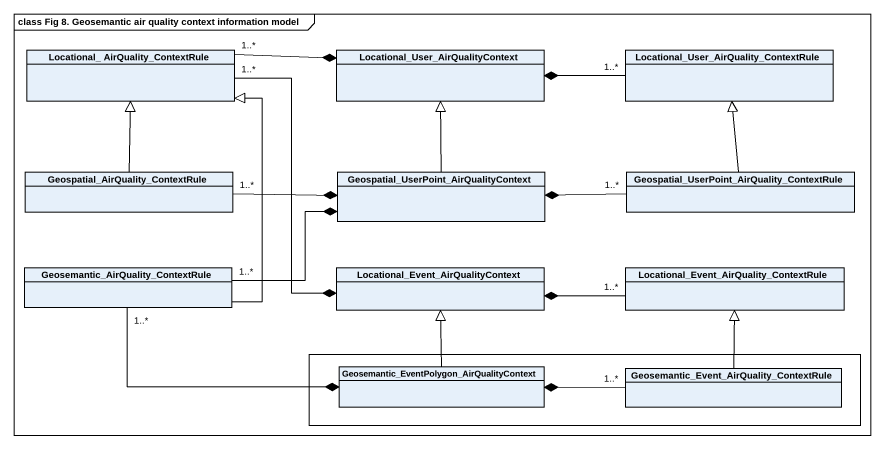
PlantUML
@startuml
mainframe class Fig 8. Geosemantic air quality context information model
hide circle
hide empty members
class "Locational_ AirQuality_ContextRule" as Locational_AirQuality
class "Locational_User_AirQualityContext" as Locational_User
class "Locational_User_AirQuality_ContextRule" as Locational_User_AirQuality
class "Geospatial_AirQuality_ContextRule" as Geospatial_AirQuality
class "Geospatial_UserPoint_AirQualityContext" as Geospatial_UserPoint
class "Geospatial_UserPoint_AirQuality_ContextRule" as Geospatial_UserPoint_2
class "Geosemantic_AirQuality_ContextRule" as Geosemantic_AirQuality
class "Locational_Event_AirQualityContext" as Locational_Event
class "Locational_Event_AirQuality_ContextRule" as Locational_Event_AirQuality
rectangle " " as rectangle1 {
  class "Geosemantic_EventPolygon_AirQualityContext" as Geosemantic_EventPolygon
  class "Geosemantic_Event_AirQuality_ContextRule" as Geosemantic_Event
}
Locational_AirQuality "1..*" -right-* Locational_User
Locational_AirQuality "1..*" --* Locational_Event
Locational_User_AirQuality "1..*" -left-* Locational_User
Geospatial_AirQuality -up-|> Locational_AirQuality
Geospatial_AirQuality "1..*" -right-* Geospatial_UserPoint
Geospatial_UserPoint -up-|> Locational_User
Geospatial_UserPoint_2 -up-|> Locational_User_AirQuality
Geospatial_UserPoint_2 "1..*" -left-* Geospatial_UserPoint
Geosemantic_AirQuality -up-|> Locational_AirQuality
Geosemantic_AirQuality "1..*" -right-* Geospatial_UserPoint
Geosemantic_AirQuality "1..*" -right-* Geosemantic_EventPolygon
Locational_Event_AirQuality "1..*" -left-* Locational_Event
Geosemantic_EventPolygon -up-|> Locational_Event
Geosemantic_Event -up-|> Locational_Event_AirQuality
Geosemantic_Event "1..*" -left-* Geosemantic_EventPolygon
@enduml
